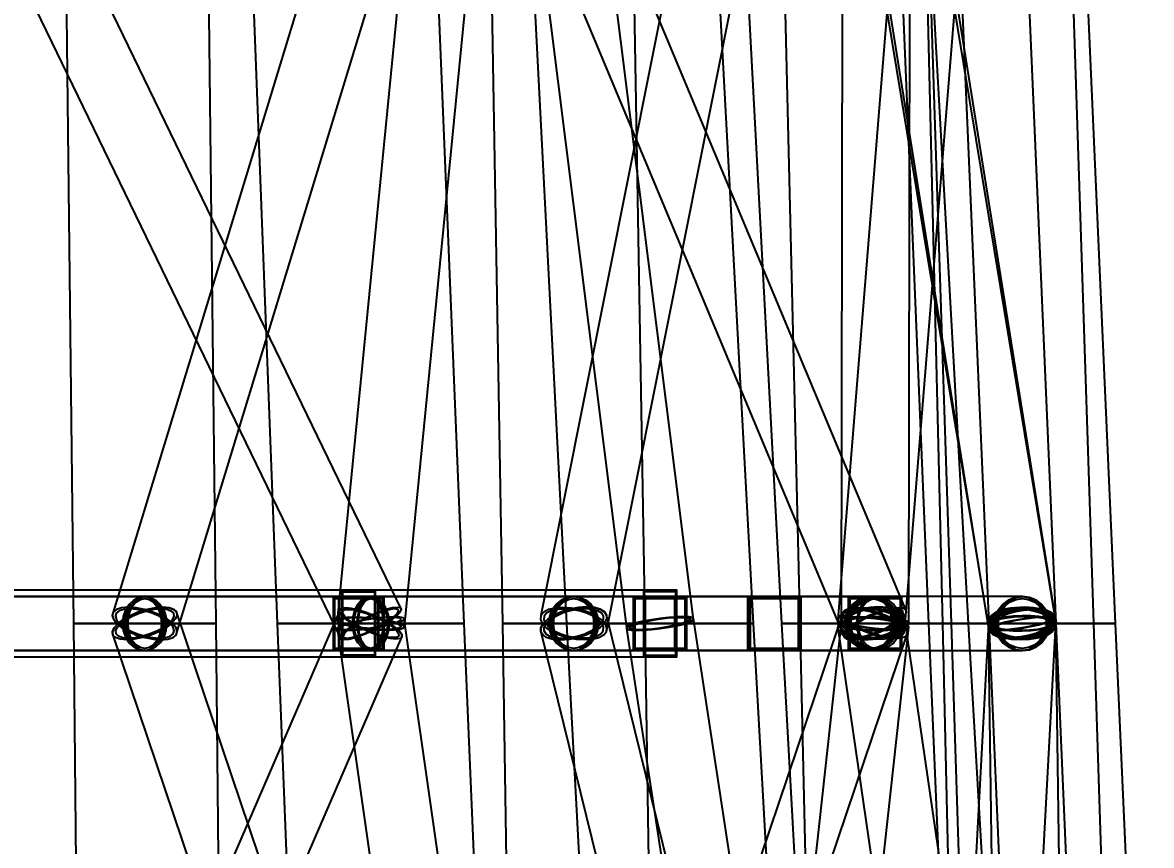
# Model space of a CAD drawing. Header units: millimetres. Extents: x -123812 to 252100, y -3000 to 639000.
# Drawn here: x 12595 to 21072, y 198335 to 204509 of the extents above; entities that cross this region are included whole.
import ezdxf

# ---------------------------------------------------------------- set-up
doc = ezdxf.new("R2010")
doc.units = ezdxf.units.MM
doc.layers.add('D-STR-DIM', color=7, linetype='Continuous', lineweight=13)
doc.layers.add('D-STR-STRC', color=7, linetype='Continuous', lineweight=25)
doc.styles.add('OpenSansCondensed-Light', font='OpenSansCondensed-Light.ttf')
doc.styles.add('TOWER_UNICODE', font='Arial Unicode.ttf')
doc.dimstyles.new('EZDXF', dxfattribs={"dimtxt": 0.25, "dimasz": 0.175, "dimexe": 0.375, "dimexo": 0.125, "dimgap": 0.1, "dimtad": 1, "dimlfac": 100, "dimzin": 12, "dimdsep": 46, "dimtxsty": 'OpenSansCondensed-Light', "dimblk": 'ARCHTICK', "dimcen": 2.5, "dimazin": 3, "dimtfac": 0.5, "dimtmove": 2, "dimatfit": 3})

# ---------------------------------------------------------------- blocks, each defined once
blk = doc.blocks.new('_ARCHTICK')
at = {"color": 0, "linetype": 'BYBLOCK', "const_width": 0.15}
blk.add_lwpolyline([(-0.5, -0.5), (0.5, 0.5)], dxfattribs=at)

msp = doc.modelspace()

# ---------------------------------------------------------------- linework, layer by layer
at = {"layer": 'D-STR-STRC'}
for points in [[(13987.2, 224969), (17130.1, 199969), (17138.7, 199960.4), (17163.8, 199954.4), (17203.9, 199951.6), (17256.1, 199952.1), (17316.9, 199955.8), (17382.1, 199962.6), (17447.4, 199971.9), (17508.2, 199983.1), (17560.4, 199995.5), (17600.4, 200008.1), (17625.6, 200020.3), (17634.2, 200031), (14491.3, 225031)], [(17413.1, 225024.1), (14957, 200024.1), (14965.6, 200012.4), (14990.9, 199999.7), (15031.1, 199987.1), (15083.4, 199975.4), (15144.4, 199965.3), (15209.8, 199957.6), (15275.3, 199952.8), (15336.2, 199951.2), (15388.6, 199953), (15428.8, 199957.9), (15454, 199965.7), (15462.6, 199975.9), (17918.7, 224975.9)], [(15848.8, 224960.6), (19849.4, 199960.6), (19858, 199953.2), (19883, 199949), (19922.9, 199948.3), (19974.9, 199951.2), (20035.4, 199957.3), (20100.3, 199966.4), (20165.2, 199977.7), (20225.7, 199990.6), (20277.7, 200004.1), (20317.6, 200017.4), (20342.6, 200029.4), (20351.2, 200039.4), (16350.5, 225039.4)], [(18781.5, 225000.4), (18742.8, 200000.4), (18751.4, 199986.2), (18776.8, 199973), (18817.2, 199961.6), (18869.8, 199952.8), (18931, 199947.2), (18996.8, 199945.3), (19062.5, 199947), (19123.8, 199952.4), (19176.4, 199961), (19216.7, 199972.3), (19242.1, 199985.5), (19250.8, 199999.6), (19289.5, 224999.6)], [(10130, 209895.1), (14980.1, 199895.1), (14987.5, 199883), (15010.1, 199878.9), (15046.4, 199883), (15093.7, 199895.1), (15149, 199914.4), (15208.4, 199939.5), (15267.9, 199968.7), (15323.5, 200000), (15371.3, 200031.3), (15408.1, 200060.5), (15431.4, 200085.6), (15439.6, 200104.9), (10589.5, 210104.9)], [(16317.9, 210060.9), (13267.9, 200060.9), (13276.8, 200031.5), (13301.8, 200000), (13341.1, 199968.5), (13392.2, 199939.1), (13451.4, 199913.8), (13514.8, 199894.5), (13578.1, 199882.3), (13636.9, 199878.1), (13687.2, 199882.3), (13725.6, 199894.5), (13749.6, 199913.8), (13757.3, 199939.1), (16807.3, 209939.1)], [(14580.9, 209897.5), (18765, 199897.5), (18784.3, 199885.7), (18818.1, 199881.7), (18864.1, 199885.7), (18919.1, 199897.5), (18979.4, 199916.3), (19040.9, 199940.8), (19099.4, 199969.4), (19150.9, 200000), (19191.9, 200030.6), (19219.6, 200059.2), (19232.1, 200083.7), (19228.5, 200102.5), (15044.5, 210102.5)], [(18481.4, 210060.2), (16488, 200060.2), (16484.4, 200031.2), (16497.8, 200000), (16527.3, 199968.8), (16570.8, 199939.8), (16625.5, 199914.8), (16687.5, 199895.7), (16752.7, 199883.7), (16816.6, 199879.6), (16874.8, 199883.7), (16923.4, 199895.7), (16959.2, 199914.8), (16979.5, 199939.8), (18972.9, 209939.8)], [(18198.1, 209970.7), (19849.3, 199970.7), (19855.1, 199943.4), (19877.5, 199920), (19915.1, 199902), (19965.4, 199890.7), (20024.8, 199886.9), (20089.4, 199890.7), (20154.7, 199902), (20216.4, 199920), (20270.1, 199943.4), (20312.2, 199970.7), (20339.9, 200000), (20351.3, 200029.3), (18700, 210029.3)], [(19524.8, 210030.6), (18717.4, 200030.6), (18717.8, 200000), (18735.3, 199969.4), (18768.7, 199940.9), (18815.7, 199916.4), (18873.2, 199897.6), (18937.2, 199885.8), (19003.3, 199881.8), (19067.1, 199885.8), (19124.2, 199897.6), (19170.7, 199916.4), (19203.4, 199940.9), (19220.2, 199969.4), (20027.6, 209969.4)], [(19417.3, 210000), (19850.8, 200000), (19854.5, 199970.1), (19875.1, 199942.2), (19911.4, 199918.2), (19960.8, 199899.9), (20019.9, 199888.3), (20084.7, 199884.4), (20150.9, 199888.3), (20213.8, 199899.9), (20269.3, 199918.2), (20313.5, 199942.2), (20343.4, 199970.1), (20357, 200000), (19923.5, 210000)], [(9486.2, 199796.8), (13512.6, 199796.8), (13547.8, 199803.7), (13580.7, 199824), (13608.9, 199856.3), (13630.5, 199898.4), (13644.1, 199947.4), (13648.8, 200000), (13644.1, 200052.6), (13630.5, 200101.6), (13608.9, 200143.7), (13580.7, 200176), (13547.8, 200196.3), (13512.6, 200203.2), (9486.2, 200203.2)], [(10617.7, 199796.8), (15209.8, 199796.8), (15236.2, 199803.7), (15260.7, 199824), (15281.8, 199856.3), (15297.9, 199898.4), (15308.1, 199947.4), (15311.6, 200000), (15308.1, 200052.6), (15297.9, 200101.6), (15281.8, 200143.7), (15260.7, 200176), (15236.2, 200196.3), (15209.8, 200203.2), (10617.7, 200203.2)], [(11114.3, 189898.6), (15442.7, 199898.6), (15442, 199917.2), (15425.4, 199941.4), (15394.2, 199969.7), (15350.4, 200000), (15297, 200030.3), (15237.7, 200058.6), (15176.5, 200082.8), (15117.5, 200101.4), (15064.9, 200113.1), (15022.1, 200117.1), (14992.1, 200113.1), (14977, 200101.4), (10648.6, 190101.4)], [(17128.3, 190086.6), (13750.9, 200086.6), (13731.1, 200106.1), (13696.3, 200118.4), (13649, 200122.5), (13592.5, 200118.4), (13530.4, 200106.1), (13467.2, 200086.6), (13407.1, 200061.3), (13354.1, 200031.7), (13312, 200000), (13283.5, 199968.3), (13270.6, 199938.7), (13274.2, 199913.4), (16651.6, 189913.4)], [(15858.9, 189919.3), (19237.6, 199919.3), (19235.9, 199942.9), (19218, 199970.5), (19184.9, 200000), (19139.1, 200029.5), (19083.5, 200057.1), (19022.1, 200080.7), (18958.9, 200098.9), (18898.3, 200110.3), (18844.4, 200114.1), (18800.9, 200110.3), (18770.7, 200098.9), (18755.9, 200080.7), (15377.3, 190080.7)], [(19444.6, 190062), (16980.1, 200062), (16964, 200087.7), (16932.3, 200107.5), (16887, 200119.8), (16831.3, 200124.1), (16769, 200119.8), (16704.2, 200107.5), (16641.5, 200087.7), (16585.1, 200062), (16538.7, 200032.1), (16505.7, 200000), (16488.2, 199967.9), (16487.5, 199938), (18952, 189938)], [(20677.9, 190032.2), (19220.6, 200032.2), (19210, 200062.2), (19182.9, 200087.9), (19141.2, 200107.7), (19087.8, 200120.1), (19026.3, 200124.4), (18960.8, 200120.1), (18895.9, 200107.7), (18836, 200087.9), (18785.1, 200062.2), (18746.7, 200032.2), (18723.5, 200000), (18717, 199967.8), (20174.3, 189967.8)], [(19816.4, 190000), (20353, 200000), (20338.6, 200031.1), (20308, 200060), (20263.2, 200084.9), (20207.3, 200104), (20144.1, 200116), (20077.9, 200120.1), (20013.3, 200116), (19954.5, 200104), (19905.8, 200084.9), (19870.2, 200060), (19850.4, 200031.1), (19847.6, 200000), (19311, 190000)], [(20706.6, 175003.4), (20354.3, 200003.4), (20345.6, 200018.3), (20320.2, 200031.9), (20279.9, 200043.3), (20227.3, 200051.8), (20166, 200056.8), (20100.3, 200057.9), (20034.6, 200055), (19973.3, 200048.4), (19920.7, 200038.5), (19880.3, 200026), (19855, 200011.7), (19846.3, 199996.6), (20198.6, 174996.6)], [(20788.4, 190000), (20357.1, 200000), (20353, 200031.9), (20331.9, 200061.6), (20295.2, 200087.1), (20245.5, 200106.6), (20186.2, 200118.9), (20121.2, 200123.1), (20055.1, 200118.9), (19992.3, 200106.6), (19937.1, 200087.1), (19893.3, 200061.6), (19863.8, 200031.9), (19850.7, 200000), (20281.9, 190000)], [(19041, 175035.3), (15461.3, 200035.3), (15452.7, 200043.4), (15427.6, 200048.6), (15387.7, 200050.4), (15335.6, 200048.8), (15274.9, 200043.9), (15209.8, 200036), (15144.7, 200025.6), (15084.1, 200013.5), (15032, 200000.5), (14992, 199987.4), (14966.9, 199975.2), (14958.3, 199964.7), (18538, 174964.7)], [(16505.3, 174973), (19249.3, 199973), (19240.7, 199984.6), (19215.5, 199997.3), (19175.3, 200010.2), (19123, 200022.3), (19062.1, 200033), (18996.8, 200041.4), (18931.4, 200046.9), (18870.5, 200049.3), (18818.2, 200048.3), (18778.1, 200044), (18752.8, 200036.8), (18744.2, 200027), (16000.3, 175027)], [(21448.6, 175037.6), (17633.3, 200037.6), (17624.7, 200045.4), (17599.6, 200050.2), (17559.7, 200051.5), (17507.7, 200049.4), (17447.1, 200043.8), (17382.1, 200035.3), (17317.1, 200024.4), (17256.5, 200011.8), (17204.5, 199998.4), (17164.6, 199985.1), (17139.5, 199972.8), (17131, 199962.4), (20946.3, 174962.4)]]:
    msp.add_lwpolyline(points, dxfattribs=at)
for points in [[(12862.9, 210000), (12976.7, 200000), (14048.5, 200000), (13932.8, 210000)], [(14124, 210000), (14507.9, 200000), (15911.7, 200000), (15501.4, 210000)], [(16027.6, 210000), (16197.9, 200000), (17269.7, 200000), (17097.6, 210000)], [(16165.1, 210000), (16680.2, 200000), (18084, 200000), (17542.4, 210000)], [(17760.4, 210000), (18294.9, 200000), (19698.7, 200000), (19137.7, 210000)], [(18192.2, 210000), (18432.9, 200000), (19504.7, 200000), (19262.1, 210000)], [(18981.7, 210000), (19398.4, 200000), (20802.2, 200000), (20359.1, 210000)], [(19241.3, 210000), (19568, 200000), (20639.8, 200000), (20311.2, 210000)], [(5244.4, 199750), (17507.1, 199750), (17507.1, 200250), (5244.4, 200250)], [(5244.4, 199750), (15244.1, 199750), (15244.1, 200250), (5244.4, 200250)], [(14994.1, 200250), (15244.1, 200250), (15244.1, 199750), (14994.1, 199750)], [(15000.1, 200238), (15238.1, 200238), (15238.1, 199762), (15000.1, 199762)], [(17507.1, 200250), (17257.1, 200250), (17257.1, 199750), (17507.1, 199750)], [(17501.1, 200238), (17263.1, 200238), (17263.1, 199762), (17501.1, 199762)], [(8457.1, 199800), (15269, 199800), (15269, 200200), (8457.1, 200200)], [(9518.3, 199800), (17497.4, 199800), (17497.4, 200200), (9518.3, 200200)], [(13348.1, 200000), (13353.7, 199947.4), (13370.1, 199898.4), (13396.3, 199856.3), (13430.4, 199824), (13470, 199803.7), (13512.6, 199796.8), (16733.8, 199796.8), (16776.4, 199803.7), (16816, 199824), (16850.1, 199856.3), (16876.2, 199898.4), (16892.7, 199947.4), (16898.3, 200000), (16892.7, 200052.6), (16876.2, 200101.6), (16850.1, 200143.7), (16816, 200176), (16776.4, 200196.3), (16733.8, 200203.2), (13512.6, 200203.2), (13470, 200196.3), (13430.4, 200176), (13396.3, 200143.7), (13370.1, 200101.6), (13353.7, 200052.6)], [(13677.1, 200000), (13671.5, 199947.4), (13655, 199898.4), (13628.9, 199856.3), (13594.8, 199824), (13555.2, 199803.7), (13512.6, 199796.8), (13470, 199803.7), (13430.4, 199824), (13396.3, 199856.3), (13370.1, 199898.4), (13353.7, 199947.4), (13348.1, 200000), (13353.7, 200052.6), (13370.1, 200101.6), (13396.3, 200143.7), (13430.4, 200176), (13470, 200196.3), (13512.6, 200203.2), (13555.2, 200196.3), (13594.8, 200176), (13628.9, 200143.7), (13655, 200101.6), (13671.5, 200052.6)], [(13664.1, 200000), (13659, 199951.5), (13643.8, 199906.4), (13619.7, 199867.6), (13588.4, 199837.9), (13551.8, 199819.2), (13512.6, 199812.8), (13473.4, 199819.2), (13436.8, 199837.9), (13405.4, 199867.6), (13381.4, 199906.4), (13366.2, 199951.5), (13361.1, 200000), (13366.2, 200048.5), (13381.4, 200093.6), (13405.4, 200132.4), (13436.8, 200162.1), (13473.4, 200180.8), (13512.6, 200187.2), (13551.8, 200180.8), (13588.4, 200162.1), (13619.7, 200132.4), (13643.8, 200093.6), (13659, 200048.5)], [(13648.8, 200000), (13644.1, 199947.4), (13630.5, 199898.4), (13608.9, 199856.3), (13580.7, 199824), (13547.8, 199803.7), (13512.6, 199796.8), (13477.3, 199803.7), (13444.5, 199824), (13416.3, 199856.3), (13394.7, 199898.4), (13381.1, 199947.4), (13376.4, 200000), (13381.1, 200052.6), (13394.7, 200101.6), (13416.3, 200143.7), (13444.5, 200176), (13477.3, 200196.3), (13512.6, 200203.2), (13547.8, 200196.3), (13580.7, 200176), (13608.9, 200143.7), (13630.5, 200101.6), (13644.1, 200052.6)], [(13638, 200000), (13633.8, 199951.5), (13621.2, 199906.4), (13601.3, 199867.6), (13575.3, 199837.9), (13545.1, 199819.2), (13512.6, 199812.8), (13480.1, 199819.2), (13449.9, 199837.9), (13423.9, 199867.6), (13403.9, 199906.4), (13391.4, 199951.5), (13387.1, 200000), (13391.4, 200048.5), (13403.9, 200093.6), (13423.9, 200132.4), (13449.9, 200162.1), (13480.1, 200180.8), (13512.6, 200187.2), (13545.1, 200180.8), (13575.3, 200162.1), (13601.3, 200132.4), (13621.2, 200093.6), (13633.8, 200048.5)], [(14929.5, 199800), (18430.1, 199800), (18430.1, 200200), (14929.5, 200200)], [(14929.5, 200200), (15308.8, 200200), (15308.8, 199800), (14929.5, 199800)], [(14940.9, 200188), (15297.4, 200188), (15297.4, 199812), (14940.9, 199812)], [(14969.3, 200200), (15269, 200200), (15269, 199800), (14969.3, 199800)], [(14978.3, 200188), (15260, 200188), (15260, 199812), (14978.3, 199812)], [(15072.8, 200000), (15077.4, 199947.4), (15091.1, 199898.4), (15112.9, 199856.3), (15141.3, 199824), (15174.4, 199803.7), (15209.8, 199796.8), (18996.8, 199796.8), (19032.2, 199803.7), (19065.3, 199824), (19093.7, 199856.3), (19115.5, 199898.4), (19129.2, 199947.4), (19133.8, 200000), (19129.2, 200052.6), (19115.5, 200101.6), (19093.7, 200143.7), (19065.3, 200176), (19032.2, 200196.3), (18996.8, 200203.2), (15209.8, 200203.2), (15174.4, 200196.3), (15141.3, 200176), (15112.9, 200143.7), (15091.1, 200101.6), (15077.4, 200052.6)], [(15346.9, 200000), (15342.2, 199947.4), (15328.5, 199898.4), (15306.8, 199856.3), (15278.4, 199824), (15245.3, 199803.7), (15209.8, 199796.8), (15174.4, 199803.7), (15141.3, 199824), (15112.9, 199856.3), (15091.1, 199898.4), (15077.4, 199947.4), (15072.8, 200000), (15077.4, 200052.6), (15091.1, 200101.6), (15112.9, 200143.7), (15141.3, 200176), (15174.4, 200196.3), (15209.8, 200203.2), (15245.3, 200196.3), (15278.4, 200176), (15306.8, 200143.7), (15328.5, 200101.6), (15342.2, 200052.6)], [(15336.1, 200000), (15331.8, 199951.5), (15319.2, 199906.4), (15299.1, 199867.6), (15273, 199837.9), (15242.5, 199819.2), (15209.8, 199812.8), (15177.1, 199819.2), (15146.7, 199837.9), (15120.5, 199867.6), (15100.5, 199906.4), (15087.9, 199951.5), (15083.5, 200000), (15087.9, 200048.5), (15100.5, 200093.6), (15120.5, 200132.4), (15146.7, 200162.1), (15177.1, 200180.8), (15209.8, 200187.2), (15242.5, 200180.8), (15273, 200162.1), (15299.1, 200132.4), (15319.2, 200093.6), (15331.8, 200048.5)], [(15311.6, 200000), (15308.1, 199947.4), (15297.9, 199898.4), (15281.8, 199856.3), (15260.7, 199824), (15236.2, 199803.7), (15209.8, 199796.8), (15183.5, 199803.7), (15159, 199824), (15137.9, 199856.3), (15121.7, 199898.4), (15111.6, 199947.4), (15108.1, 200000), (15111.6, 200052.6), (15121.7, 200101.6), (15137.9, 200143.7), (15159, 200176), (15183.5, 200196.3), (15209.8, 200203.2), (15236.2, 200196.3), (15260.7, 200176), (15281.8, 200143.7), (15297.9, 200101.6), (15308.1, 200052.6)], [(15303.5, 200000), (15300.3, 199951.5), (15291, 199906.4), (15276.1, 199867.6), (15256.7, 199837.9), (15234.1, 199819.2), (15209.8, 199812.8), (15185.6, 199819.2), (15163, 199837.9), (15143.6, 199867.6), (15128.7, 199906.4), (15119.3, 199951.5), (15116.1, 200000), (15119.3, 200048.5), (15128.7, 200093.6), (15143.6, 200132.4), (15163, 200162.1), (15185.6, 200180.8), (15209.8, 200187.2), (15234.1, 200180.8), (15256.7, 200162.1), (15276.1, 200132.4), (15291, 200093.6), (15300.3, 200048.5)], [(16548.2, 200000), (16554.5, 199947.4), (16573.1, 199898.4), (16602.6, 199856.3), (16641, 199824), (16685.8, 199803.7), (16733.8, 199796.8), (18968.8, 199796.8), (19016.8, 199803.7), (19061.6, 199824), (19100, 199856.3), (19129.5, 199898.4), (19148.1, 199947.4), (19154.4, 200000), (19148.1, 200052.6), (19129.5, 200101.6), (19100, 200143.7), (19061.6, 200176), (19016.8, 200196.3), (18968.8, 200203.2), (16733.8, 200203.2), (16685.8, 200196.3), (16641, 200176), (16602.6, 200143.7), (16573.1, 200101.6), (16554.5, 200052.6)], [(16919.4, 200000), (16913, 199947.4), (16894.5, 199898.4), (16865, 199856.3), (16826.6, 199824), (16781.8, 199803.7), (16733.8, 199796.8), (16685.8, 199803.7), (16641, 199824), (16602.6, 199856.3), (16573.1, 199898.4), (16554.5, 199947.4), (16548.2, 200000), (16554.5, 200052.6), (16573.1, 200101.6), (16602.6, 200143.7), (16641, 200176), (16685.8, 200196.3), (16733.8, 200203.2), (16781.8, 200196.3), (16826.6, 200176), (16865, 200143.7), (16894.5, 200101.6), (16913, 200052.6)], [(16904.7, 200000), (16898.9, 199951.5), (16881.8, 199906.4), (16854.7, 199867.6), (16819.3, 199837.9), (16778, 199819.2), (16733.8, 199812.8), (16689.5, 199819.2), (16648.3, 199837.9), (16612.9, 199867.6), (16585.7, 199906.4), (16568.6, 199951.5), (16562.8, 200000), (16568.6, 200048.5), (16585.7, 200093.6), (16612.9, 200132.4), (16648.3, 200162.1), (16689.5, 200180.8), (16733.8, 200187.2), (16778, 200180.8), (16819.3, 200162.1), (16854.7, 200132.4), (16881.8, 200093.6), (16898.9, 200048.5)], [(16898.3, 200000), (16892.7, 199947.4), (16876.2, 199898.4), (16850.1, 199856.3), (16816, 199824), (16776.4, 199803.7), (16733.8, 199796.8), (16691.2, 199803.7), (16651.5, 199824), (16617.5, 199856.3), (16591.3, 199898.4), (16574.9, 199947.4), (16569.3, 200000), (16574.9, 200052.6), (16591.3, 200101.6), (16617.5, 200143.7), (16651.5, 200176), (16691.2, 200196.3), (16733.8, 200203.2), (16776.4, 200196.3), (16816, 200176), (16850.1, 200143.7), (16876.2, 200101.6), (16892.7, 200052.6)], [(16885.3, 200000), (16880.1, 199951.5), (16865, 199906.4), (16840.9, 199867.6), (16809.5, 199837.9), (16773, 199819.2), (16733.8, 199812.8), (16694.6, 199819.2), (16658, 199837.9), (16626.6, 199867.6), (16602.6, 199906.4), (16587.4, 199951.5), (16582.3, 200000), (16587.4, 200048.5), (16602.6, 200093.6), (16626.6, 200132.4), (16658, 200162.1), (16694.6, 200180.8), (16733.8, 200187.2), (16773, 200180.8), (16809.5, 200162.1), (16840.9, 200132.4), (16865, 200093.6), (16880.1, 200048.5)], [(17182.9, 199800), (18439.6, 199800), (18439.6, 200200), (17182.9, 200200)], [(17182.9, 200200), (17581.3, 200200), (17581.3, 199800), (17182.9, 199800)], [(17194.9, 200188), (17569.3, 200188), (17569.3, 199812), (17194.9, 199812)], [(17266.9, 200200), (17497.4, 200200), (17497.4, 199800), (17266.9, 199800)], [(17273.8, 200188), (17490.5, 200188), (17490.5, 199812), (17273.8, 199812)], [(18041, 199800), (19196.2, 199800), (19196.2, 200200), (18041, 200200)], [(18041, 200200), (18439.9, 200200), (18439.9, 199800), (18041, 199800)], [(18041.3, 200200), (18439.6, 200200), (18439.6, 199800), (18041.3, 199800)], [(18050.8, 200200), (18430.1, 200200), (18430.1, 199800), (18050.8, 199800)], [(18053, 200188), (18428, 200188), (18428, 199812), (18053, 199812)], [(18053.2, 200188), (18427.7, 200188), (18427.7, 199812), (18053.2, 199812)], [(18062.2, 200188), (18418.7, 200188), (18418.7, 199812), (18062.2, 199812)], [(18770.1, 200000), (18776.9, 199947.4), (18796.7, 199898.4), (18828.3, 199856.3), (18869.5, 199824), (18917.4, 199803.7), (18968.8, 199796.8), (20103.9, 199796.8), (20155.3, 199803.7), (20203.3, 199824), (20244.4, 199856.3), (20276, 199898.4), (20295.8, 199947.4), (20302.6, 200000), (20295.8, 200052.6), (20276, 200101.6), (20244.4, 200143.7), (20203.3, 200176), (20155.3, 200196.3), (20103.9, 200203.2), (18968.8, 200203.2), (18917.4, 200196.3), (18869.5, 200176), (18828.3, 200143.7), (18796.7, 200101.6), (18776.9, 200052.6)], [(19167.5, 200000), (19160.7, 199947.4), (19140.9, 199898.4), (19109.3, 199856.3), (19068.2, 199824), (19020.2, 199803.7), (18968.8, 199796.8), (18917.4, 199803.7), (18869.5, 199824), (18828.3, 199856.3), (18796.7, 199898.4), (18776.9, 199947.4), (18770.1, 200000), (18776.9, 200052.6), (18796.7, 200101.6), (18828.3, 200143.7), (18869.5, 200176), (18917.4, 200196.3), (18968.8, 200203.2), (19020.2, 200196.3), (19068.2, 200176), (19109.3, 200143.7), (19140.9, 200101.6), (19160.7, 200052.6)], [(19154.4, 200000), (19148.1, 199947.4), (19129.5, 199898.4), (19100, 199856.3), (19061.6, 199824), (19016.8, 199803.7), (18968.8, 199796.8), (18920.8, 199803.7), (18876, 199824), (18837.6, 199856.3), (18808.1, 199898.4), (18789.6, 199947.4), (18783.2, 200000), (18789.6, 200052.6), (18808.1, 200101.6), (18837.6, 200143.7), (18876, 200176), (18920.8, 200196.3), (18968.8, 200203.2), (19016.8, 200196.3), (19061.6, 200176), (19100, 200143.7), (19129.5, 200101.6), (19148.1, 200052.6)], [(19151.9, 200000), (19145.6, 199951.5), (19127.3, 199906.4), (19098.2, 199867.6), (19060.3, 199837.9), (19016.2, 199819.2), (18968.8, 199812.8), (18921.4, 199819.2), (18877.3, 199837.9), (18839.4, 199867.6), (18810.3, 199906.4), (18792, 199951.5), (18785.7, 200000), (18792, 200048.5), (18810.3, 200093.6), (18839.4, 200132.4), (18877.3, 200162.1), (18921.4, 200180.8), (18968.8, 200187.2), (19016.2, 200180.8), (19060.3, 200162.1), (19098.2, 200132.4), (19127.3, 200093.6), (19145.6, 200048.5)], [(18797.3, 200200), (19196.2, 200200), (19196.2, 199800), (18797.3, 199800)], [(19139.8, 200000), (19133.9, 199951.5), (19116.9, 199906.4), (19089.7, 199867.6), (19054.3, 199837.9), (19013.1, 199819.2), (18968.8, 199812.8), (18924.6, 199819.2), (18883.3, 199837.9), (18847.9, 199867.6), (18820.8, 199906.4), (18803.7, 199951.5), (18797.8, 200000), (18803.7, 200048.5), (18820.8, 200093.6), (18847.9, 200132.4), (18883.3, 200162.1), (18924.6, 200180.8), (18968.8, 200187.2), (19013.1, 200180.8), (19054.3, 200162.1), (19089.7, 200132.4), (19116.9, 200093.6), (19133.9, 200048.5)], [(18798.3, 200000), (18805.1, 199947.4), (18824.9, 199898.4), (18856.4, 199856.3), (18897.5, 199824), (18945.4, 199803.7), (18996.8, 199796.8), (20100.3, 199796.8), (20151.7, 199803.7), (20199.5, 199824), (20240.6, 199856.3), (20272.2, 199898.4), (20292, 199947.4), (20298.7, 200000), (20292, 200052.6), (20272.2, 200101.6), (20240.6, 200143.7), (20199.5, 200176), (20151.7, 200196.3), (20100.3, 200203.2), (18996.8, 200203.2), (18945.4, 200196.3), (18897.5, 200176), (18856.4, 200143.7), (18824.9, 200101.6), (18805.1, 200052.6)], [(19195.2, 200000), (19188.4, 199947.4), (19168.6, 199898.4), (19137.1, 199856.3), (19096, 199824), (19048.1, 199803.7), (18996.8, 199796.8), (18945.4, 199803.7), (18897.5, 199824), (18856.4, 199856.3), (18824.9, 199898.4), (18805.1, 199947.4), (18798.3, 200000), (18805.1, 200052.6), (18824.9, 200101.6), (18856.4, 200143.7), (18897.5, 200176), (18945.4, 200196.3), (18996.8, 200203.2), (19048.1, 200196.3), (19096, 200176), (19137.1, 200143.7), (19168.6, 200101.6), (19188.4, 200052.6)], [(18809.3, 200188), (19184.3, 200188), (19184.3, 199812), (18809.3, 199812)], [(19179.6, 200000), (19173.4, 199951.5), (19155.1, 199906.4), (19126, 199867.6), (19088.2, 199837.9), (19044.1, 199819.2), (18996.8, 199812.8), (18949.4, 199819.2), (18905.4, 199837.9), (18867.5, 199867.6), (18838.4, 199906.4), (18820.2, 199951.5), (18813.9, 200000), (18820.2, 200048.5), (18838.4, 200093.6), (18867.5, 200132.4), (18905.4, 200162.1), (18949.4, 200180.8), (18996.8, 200187.2), (19044.1, 200180.8), (19088.2, 200162.1), (19126, 200132.4), (19155.1, 200093.6), (19173.4, 200048.5)], [(19133.8, 200000), (19129.2, 199947.4), (19115.5, 199898.4), (19093.7, 199856.3), (19065.3, 199824), (19032.2, 199803.7), (18996.8, 199796.8), (18961.3, 199803.7), (18928.2, 199824), (18899.8, 199856.3), (18878.1, 199898.4), (18864.4, 199947.4), (18859.7, 200000), (18864.4, 200052.6), (18878.1, 200101.6), (18899.8, 200143.7), (18928.2, 200176), (18961.3, 200196.3), (18996.8, 200203.2), (19032.2, 200196.3), (19065.3, 200176), (19093.7, 200143.7), (19115.5, 200101.6), (19129.2, 200052.6)], [(19123, 200000), (19118.7, 199951.5), (19106.1, 199906.4), (19086.1, 199867.6), (19059.9, 199837.9), (19029.4, 199819.2), (18996.8, 199812.8), (18964.1, 199819.2), (18933.6, 199837.9), (18907.5, 199867.6), (18887.4, 199906.4), (18874.8, 199951.5), (18870.5, 200000), (18874.8, 200048.5), (18887.4, 200093.6), (18907.5, 200132.4), (18933.6, 200162.1), (18964.1, 200180.8), (18996.8, 200187.2), (19029.4, 200180.8), (19059.9, 200162.1), (19086.1, 200132.4), (19106.1, 200093.6), (19118.7, 200048.5)], [(19897.1, 200000), (19904, 199947.4), (19924.3, 199898.4), (19956.6, 199856.3), (19998.7, 199824), (20047.7, 199803.7), (20100.3, 199796.8), (20103.9, 199796.8), (20156.5, 199803.7), (20205.5, 199824), (20247.6, 199856.3), (20279.9, 199898.4), (20300.2, 199947.4), (20307.1, 200000), (20300.2, 200052.6), (20279.9, 200101.6), (20247.6, 200143.7), (20205.5, 200176), (20156.5, 200196.3), (20103.9, 200203.2), (20100.3, 200203.2), (20047.7, 200196.3), (19998.7, 200176), (19956.6, 200143.7), (19924.3, 200101.6), (19904, 200052.6)], [(20303.5, 200000), (20296.6, 199947.4), (20276.3, 199898.4), (20244, 199856.3), (20201.9, 199824), (20152.9, 199803.7), (20100.3, 199796.8), (20047.7, 199803.7), (19998.7, 199824), (19956.6, 199856.3), (19924.3, 199898.4), (19904, 199947.4), (19897.1, 200000), (19904, 200052.6), (19924.3, 200101.6), (19956.6, 200143.7), (19998.7, 200176), (20047.7, 200196.3), (20100.3, 200203.2), (20152.9, 200196.3), (20201.9, 200176), (20244, 200143.7), (20276.3, 200101.6), (20296.6, 200052.6)], [(20307.1, 200000), (20300.2, 199947.4), (20279.9, 199898.4), (20247.6, 199856.3), (20205.5, 199824), (20156.5, 199803.7), (20103.9, 199796.8), (20051.3, 199803.7), (20002.3, 199824), (19960.2, 199856.3), (19927.9, 199898.4), (19907.6, 199947.4), (19900.7, 200000), (19907.6, 200052.6), (19927.9, 200101.6), (19960.2, 200143.7), (20002.3, 200176), (20051.3, 200196.3), (20103.9, 200203.2), (20156.5, 200196.3), (20205.5, 200176), (20247.6, 200143.7), (20279.9, 200101.6), (20300.2, 200052.6)], [(20298.7, 200000), (20292, 199947.4), (20272.2, 199898.4), (20240.6, 199856.3), (20199.5, 199824), (20151.7, 199803.7), (20100.3, 199796.8), (20048.9, 199803.7), (20001.1, 199824), (19960, 199856.3), (19928.4, 199898.4), (19908.6, 199947.4), (19901.9, 200000), (19908.6, 200052.6), (19928.4, 200101.6), (19960, 200143.7), (20001.1, 200176), (20048.9, 200196.3), (20100.3, 200203.2), (20151.7, 200196.3), (20199.5, 200176), (20240.6, 200143.7), (20272.2, 200101.6), (20292, 200052.6)], [(20302.6, 200000), (20295.8, 199947.4), (20276, 199898.4), (20244.4, 199856.3), (20203.3, 199824), (20155.3, 199803.7), (20103.9, 199796.8), (20052.5, 199803.7), (20004.6, 199824), (19963.4, 199856.3), (19931.8, 199898.4), (19912, 199947.4), (19905.2, 200000), (19912, 200052.6), (19931.8, 200101.6), (19963.4, 200143.7), (20004.6, 200176), (20052.5, 200196.3), (20103.9, 200203.2), (20155.3, 200196.3), (20203.3, 200176), (20244.4, 200143.7), (20276, 200101.6), (20295.8, 200052.6)], [(20287.5, 200000), (20281.1, 199951.5), (20262.4, 199906.4), (20232.7, 199867.6), (20193.9, 199837.9), (20148.7, 199819.2), (20100.3, 199812.8), (20051.8, 199819.2), (20006.7, 199837.9), (19967.9, 199867.6), (19938.2, 199906.4), (19919.5, 199951.5), (19913.1, 200000), (19919.5, 200048.5), (19938.2, 200093.6), (19967.9, 200132.4), (20006.7, 200162.1), (20051.8, 200180.8), (20100.3, 200187.2), (20148.7, 200180.8), (20193.9, 200162.1), (20232.7, 200132.4), (20262.4, 200093.6), (20281.1, 200048.5)], [(20291.1, 200000), (20284.7, 199951.5), (20266, 199906.4), (20236.3, 199867.6), (20197.5, 199837.9), (20152.4, 199819.2), (20103.9, 199812.8), (20055.5, 199819.2), (20010.3, 199837.9), (19971.5, 199867.6), (19941.8, 199906.4), (19923.1, 199951.5), (19916.7, 200000), (19923.1, 200048.5), (19941.8, 200093.6), (19971.5, 200132.4), (20010.3, 200162.1), (20055.5, 200180.8), (20103.9, 200187.2), (20152.4, 200180.8), (20197.5, 200162.1), (20236.3, 200132.4), (20266, 200093.6), (20284.7, 200048.5)], [(20283.1, 200000), (20276.9, 199951.5), (20258.6, 199906.4), (20229.6, 199867.6), (20191.7, 199837.9), (20147.6, 199819.2), (20100.3, 199812.8), (20053, 199819.2), (20008.9, 199837.9), (19971, 199867.6), (19942, 199906.4), (19923.7, 199951.5), (19917.5, 200000), (19923.7, 200048.5), (19942, 200093.6), (19971, 200132.4), (20008.9, 200162.1), (20053, 200180.8), (20100.3, 200187.2), (20147.6, 200180.8), (20191.7, 200162.1), (20229.6, 200132.4), (20258.6, 200093.6), (20276.9, 200048.5)], [(20287, 200000), (20280.7, 199951.5), (20262.4, 199906.4), (20233.4, 199867.6), (20195.4, 199837.9), (20151.3, 199819.2), (20103.9, 199812.8), (20056.5, 199819.2), (20012.4, 199837.9), (19974.5, 199867.6), (19945.4, 199906.4), (19927.1, 199951.5), (19920.9, 200000), (19927.1, 200048.5), (19945.4, 200093.6), (19974.5, 200132.4), (20012.4, 200162.1), (20056.5, 200180.8), (20103.9, 200187.2), (20151.3, 200180.8), (20195.4, 200162.1), (20233.4, 200132.4), (20262.4, 200093.6), (20280.7, 200048.5)], [(13301.8, 200000), (13341.1, 199968.5), (13392.2, 199939.1), (13451.4, 199913.8), (13514.8, 199894.5), (13578.1, 199882.3), (13636.9, 199878.1), (13687.2, 199882.3), (13725.6, 199894.5), (13749.6, 199913.8), (13757.3, 199939.1), (13748.4, 199968.5), (13723.4, 200000), (13684.1, 200031.5), (13633, 200060.9), (13573.8, 200086.2), (13510.4, 200105.5), (13447.1, 200117.7), (13388.3, 200121.9), (13338, 200117.7), (13299.5, 200105.5), (13275.6, 200086.2), (13267.9, 200060.9), (13276.8, 200031.5)], [(13713.2, 200000), (13671.1, 199968.3), (13618.1, 199938.7), (13558, 199913.4), (13494.8, 199893.9), (13432.7, 199881.6), (13376.2, 199877.5), (13328.9, 199881.6), (13294.1, 199893.9), (13274.2, 199913.4), (13270.6, 199938.7), (13283.5, 199968.3), (13312, 200000), (13354.1, 200031.7), (13407.1, 200061.3), (13467.2, 200086.6), (13530.4, 200106.1), (13592.5, 200118.4), (13649, 200122.5), (13696.3, 200118.4), (13731.1, 200106.1), (13750.9, 200086.6), (13754.6, 200061.3), (13741.7, 200031.7)], [(13322.5, 200000), (13358, 199971.6), (13404, 199945.1), (13457.4, 199922.3), (13514.6, 199904.8), (13571.6, 199893.9), (13624.6, 199890.1), (13670, 199893.9), (13704.7, 199904.8), (13726.2, 199922.3), (13733.2, 199945.1), (13725.2, 199971.6), (13702.7, 200000), (13667.2, 200028.4), (13621.2, 200054.9), (13567.8, 200077.7), (13510.6, 200095.2), (13453.6, 200106.1), (13400.5, 200109.9), (13355.2, 200106.1), (13320.5, 200095.2), (13299, 200077.7), (13292, 200054.9), (13300, 200028.4)], [(13693.5, 200000), (13655.5, 199971.4), (13607.7, 199944.8), (13553.5, 199921.9), (13496.5, 199904.3), (13440.6, 199893.3), (13389.6, 199889.5), (13347, 199893.3), (13315.6, 199904.3), (13297.7, 199921.9), (13294.4, 199944.8), (13306, 199971.4), (13331.7, 200000), (13369.7, 200028.6), (13417.4, 200055.2), (13471.7, 200078.1), (13528.7, 200095.7), (13584.6, 200106.7), (13635.6, 200110.5), (13678.2, 200106.7), (13709.6, 200095.7), (13727.5, 200078.1), (13730.8, 200055.2), (13719.2, 200028.6)], [(15350.4, 200000), (15394.2, 199969.7), (15425.4, 199941.4), (15442, 199917.2), (15442.7, 199898.6), (15427.6, 199886.9), (15397.6, 199882.9), (15354.8, 199886.9), (15302.2, 199898.6), (15243.2, 199917.2), (15182, 199941.4), (15122.7, 199969.7), (15069.3, 200000), (15025.5, 200030.3), (14994.2, 200058.6), (14977.7, 200082.8), (14977, 200101.4), (14992.1, 200113.1), (15022.1, 200117.1), (15064.9, 200113.1), (15117.5, 200101.4), (15176.5, 200082.8), (15237.7, 200058.6), (15297, 200030.3)], [(15096.2, 200000), (15048.4, 199968.7), (15011.6, 199939.5), (14988.3, 199914.4), (14980.1, 199895.1), (14987.5, 199883), (15010.1, 199878.9), (15046.4, 199883), (15093.7, 199895.1), (15149, 199914.4), (15208.4, 199939.5), (15267.9, 199968.7), (15323.5, 200000), (15371.3, 200031.3), (15408.1, 200060.5), (15431.4, 200085.6), (15439.6, 200104.9), (15432.1, 200117), (15409.5, 200121.1), (15373.3, 200117), (15326, 200104.9), (15270.7, 200085.6), (15211.3, 200060.5), (15151.8, 200031.3)], [(15336.5, 200000), (15376, 199972.7), (15404.2, 199947.2), (15419.1, 199925.3), (15419.8, 199908.6), (15406.1, 199898), (15379.1, 199894.4), (15340.5, 199898), (15293.1, 199908.6), (15239.9, 199925.3), (15184.7, 199947.2), (15131.2, 199972.7), (15083.1, 200000), (15043.6, 200027.3), (15015.5, 200052.8), (15000.5, 200074.7), (14999.9, 200091.4), (15013.5, 200102), (15040.6, 200105.6), (15079.1, 200102), (15126.6, 200091.4), (15179.7, 200074.7), (15234.9, 200052.8), (15288.4, 200027.3)], [(15107.4, 200000), (15064.3, 199971.7), (15031.1, 199945.4), (15010.1, 199922.8), (15002.7, 199905.5), (15009.4, 199894.6), (15029.8, 199890.8), (15062.4, 199894.6), (15105.1, 199905.5), (15155, 199922.8), (15208.5, 199945.4), (15262.2, 199971.7), (15312.3, 200000), (15355.4, 200028.3), (15388.6, 200054.6), (15409.6, 200077.2), (15417, 200094.5), (15410.2, 200105.4), (15389.9, 200109.2), (15357.2, 200105.4), (15314.5, 200094.5), (15264.7, 200077.2), (15211.1, 200054.6), (15157.5, 200028.3)], [(16497.8, 200000), (16527.3, 199968.8), (16570.8, 199939.8), (16625.5, 199914.8), (16687.5, 199895.7), (16752.7, 199883.7), (16816.6, 199879.6), (16874.8, 199883.7), (16923.4, 199895.7), (16959.2, 199914.8), (16979.5, 199939.8), (16983.1, 199968.8), (16969.7, 200000), (16940.3, 200031.2), (16896.7, 200060.2), (16842.1, 200085.2), (16780.1, 200104.3), (16714.9, 200116.3), (16651, 200120.4), (16592.8, 200116.3), (16544.1, 200104.3), (16508.4, 200085.2), (16488, 200060.2), (16484.4, 200031.2)], [(16961.8, 200000), (16928.8, 199967.9), (16882.5, 199938), (16826.1, 199912.3), (16763.3, 199892.5), (16698.6, 199880.2), (16636.2, 199875.9), (16580.5, 199880.2), (16535.3, 199892.5), (16503.5, 199912.3), (16487.5, 199938), (16488.2, 199967.9), (16505.7, 200000), (16538.7, 200032.1), (16585.1, 200062), (16641.5, 200087.7), (16704.2, 200107.5), (16769, 200119.8), (16831.3, 200124.1), (16887, 200119.8), (16932.3, 200107.5), (16964, 200087.7), (16980.1, 200062), (16979.3, 200032.1)], [(16521, 200000), (16547.6, 199971.9), (16586.9, 199945.7), (16636.1, 199923.2), (16692, 199906), (16750.8, 199895.1), (16808.4, 199891.4), (16860.9, 199895.1), (16904.8, 199906), (16937, 199923.2), (16955.3, 199945.7), (16958.6, 199971.9), (16946.5, 200000), (16920, 200028.1), (16880.7, 200054.3), (16831.4, 200076.8), (16775.5, 200094), (16716.8, 200104.9), (16659.2, 200108.6), (16606.6, 200104.9), (16562.8, 200094), (16530.6, 200076.8), (16512.2, 200054.3), (16509, 200028.1)], [(16939.4, 200000), (16909.6, 199971), (16867.9, 199944.1), (16817, 199920.9), (16760.4, 199903.1), (16702, 199891.9), (16645.8, 199888.1), (16595.6, 199891.9), (16554.8, 199903.1), (16526.2, 199920.9), (16511.7, 199944.1), (16512.4, 199971), (16528.2, 200000), (16557.9, 200029), (16599.7, 200055.9), (16650.6, 200079.1), (16707.2, 200096.9), (16765.5, 200108.1), (16821.7, 200111.9), (16872, 200108.1), (16912.8, 200096.9), (16941.4, 200079.1), (16955.8, 200055.9), (16955.2, 200029)], [(19214.1, 200000), (19190.9, 199967.8), (19152.5, 199937.8), (19101.6, 199912.1), (19041.7, 199892.3), (18976.8, 199879.9), (18911.3, 199875.6), (18849.8, 199879.9), (18796.4, 199892.3), (18754.7, 199912.1), (18727.6, 199937.8), (18717, 199967.8), (18723.5, 200000), (18746.7, 200032.2), (18785.1, 200062.2), (18836, 200087.9), (18895.9, 200107.7), (18960.8, 200120.1), (19026.3, 200124.4), (19087.8, 200120.1), (19141.2, 200107.7), (19182.9, 200087.9), (19210, 200062.2), (19220.6, 200032.2)], [(18717.8, 200000), (18735.3, 199969.4), (18768.7, 199940.9), (18815.7, 199916.4), (18873.2, 199897.6), (18937.2, 199885.8), (19003.3, 199881.8), (19067.1, 199885.8), (19124.2, 199897.6), (19170.7, 199916.4), (19203.4, 199940.9), (19220.2, 199969.4), (19219.8, 200000), (19202.3, 200030.6), (19168.9, 200059.1), (19121.9, 200083.6), (19064.4, 200102.4), (19000.4, 200114.2), (18934.3, 200118.2), (18870.5, 200114.2), (18813.4, 200102.4), (18766.9, 200083.6), (18734.2, 200059.1), (18717.4, 200030.6)], [(19190, 200000), (19169, 199971), (19134.4, 199943.9), (19088.5, 199920.7), (19034.5, 199902.9), (18976, 199891.7), (18917, 199887.9), (18861.5, 199891.7), (18813.4, 199902.9), (18775.8, 199920.7), (18751.4, 199943.9), (18741.8, 199971), (18747.7, 200000), (18768.6, 200029), (18803.2, 200056.1), (18849.1, 200079.3), (18903.1, 200097.1), (18961.6, 200108.3), (19020.6, 200112.1), (19076.1, 200108.3), (19124.3, 200097.1), (19161.8, 200079.3), (19186.2, 200056.1), (19195.8, 200029)], [(18742.5, 200000), (18758.3, 199972.4), (18788.4, 199946.7), (18830.8, 199924.6), (18882.6, 199907.7), (18940.3, 199897.1), (18999.9, 199893.4), (19057.4, 199897.1), (19108.9, 199907.7), (19150.8, 199924.6), (19180.3, 199946.7), (19195.4, 199972.4), (19195.1, 200000), (19179.3, 200027.6), (19149.2, 200053.3), (19106.8, 200075.4), (19055, 200092.3), (18997.3, 200102.9), (18937.7, 200106.6), (18880.2, 200102.9), (18828.7, 200092.3), (18786.8, 200075.4), (18757.3, 200053.3), (18742.2, 200027.6)], [(18996.8, 199945.3), (18931, 199947.2), (18869.8, 199952.8), (18817.2, 199961.6), (18776.8, 199973), (18751.4, 199986.2), (18742.8, 200000.4), (18751.4, 200014.5), (18776.8, 200027.7), (18817.2, 200039), (18869.8, 200047.6), (18931, 200053), (18996.8, 200054.7), (19062.5, 200052.8), (19123.8, 200047.2), (19176.4, 200038.4), (19216.7, 200027), (19242.1, 200013.8), (19250.8, 199999.6), (19242.1, 199985.5), (19216.7, 199972.3), (19176.4, 199961), (19123.8, 199952.4), (19062.5, 199947)], [(19184.9, 200000), (19218, 199970.5), (19235.9, 199942.9), (19237.6, 199919.3), (19222.8, 199901.1), (19192.7, 199889.7), (19149.2, 199885.9), (19095.3, 199889.7), (19034.7, 199901.1), (18971.5, 199919.3), (18910, 199942.9), (18854.4, 199970.5), (18808.6, 200000), (18775.5, 200029.5), (18757.6, 200057.1), (18755.9, 200080.7), (18770.7, 200098.9), (18800.9, 200110.3), (18844.4, 200114.1), (18898.3, 200110.3), (18958.9, 200098.9), (19022.1, 200080.7), (19083.5, 200057.1), (19139.1, 200029.5)], [(18842.7, 200000), (18801.7, 199969.4), (18774, 199940.8), (18761.5, 199916.3), (18765, 199897.5), (18784.3, 199885.7), (18818.1, 199881.7), (18864.1, 199885.7), (18919.1, 199897.5), (18979.4, 199916.3), (19040.9, 199940.8), (19099.4, 199969.4), (19150.9, 200000), (19191.9, 200030.6), (19219.6, 200059.2), (19232.1, 200083.7), (19228.5, 200102.5), (19209.2, 200114.3), (19175.4, 200118.3), (19129.5, 200114.3), (19074.4, 200102.5), (19014.1, 200083.7), (18952.6, 200059.2), (18894.2, 200030.6)], [(19166.4, 200000), (19196.2, 199973.4), (19212.4, 199948.5), (19213.9, 199927.2), (19200.6, 199910.9), (19173.4, 199900.6), (19134.2, 199897.1), (19085.6, 199900.6), (19030.9, 199910.9), (18973.9, 199927.2), (18918.5, 199948.5), (18868.4, 199973.4), (18827.1, 200000), (18797.3, 200026.6), (18781.1, 200051.5), (18779.6, 200072.8), (18792.9, 200089.1), (18820.1, 200099.4), (18859.4, 200102.9), (18908, 200099.4), (18962.6, 200089.1), (19019.6, 200072.8), (19075, 200051.5), (19125.1, 200026.6)], [(18857.8, 200000), (18820.9, 199972.4), (18795.9, 199946.7), (18784.6, 199924.6), (18787.8, 199907.6), (18805.2, 199897), (18835.7, 199893.3), (18877.1, 199897), (18926.7, 199907.6), (18981.1, 199924.6), (19036.5, 199946.7), (19089.3, 199972.4), (19135.7, 200000), (19172.7, 200027.6), (19197.6, 200053.3), (19208.9, 200075.4), (19205.7, 200092.4), (19188.3, 200103), (19157.8, 200106.7), (19116.4, 200103), (19066.8, 200092.4), (19012.4, 200075.4), (18957, 200053.3), (18904.3, 200027.6)], [(20100.3, 199942.1), (20034.6, 199943.2), (19973.3, 199948.2), (19920.7, 199956.7), (19880.3, 199968.1), (19855, 199981.7), (19846.3, 199996.6), (19855, 200011.7), (19880.3, 200026), (19920.7, 200038.5), (19973.3, 200048.4), (20034.6, 200055), (20100.3, 200057.9), (20166, 200056.8), (20227.3, 200051.8), (20279.9, 200043.3), (20320.2, 200031.9), (20345.6, 200018.3), (20354.3, 200003.4), (20345.6, 199988.3), (20320.2, 199974), (20279.9, 199961.5), (20227.3, 199951.6), (20166, 199945)], [(20353, 200000), (20350.2, 199968.9), (20330.4, 199940), (20294.8, 199915.1), (20246.1, 199896), (20187.3, 199884), (20122.7, 199879.9), (20056.5, 199884), (19993.3, 199896), (19937.4, 199915.1), (19892.6, 199940), (19862, 199968.9), (19847.6, 200000), (19850.4, 200031.1), (19870.2, 200060), (19905.8, 200084.9), (19954.5, 200104), (20013.3, 200116), (20077.9, 200120.1), (20144.1, 200116), (20207.3, 200104), (20263.2, 200084.9), (20308, 200060), (20338.6, 200031.1)], [(19860.7, 200000), (19849.3, 199970.7), (19855.1, 199943.4), (19877.5, 199920), (19915.1, 199902), (19965.4, 199890.7), (20024.8, 199886.9), (20089.4, 199890.7), (20154.7, 199902), (20216.4, 199920), (20270.1, 199943.4), (20312.2, 199970.7), (20339.9, 200000), (20351.3, 200029.3), (20345.5, 200056.6), (20323.1, 200080), (20285.5, 200098), (20235.2, 200109.3), (20175.8, 200113.1), (20111.2, 200109.3), (20045.9, 200098), (19984.2, 200080), (19930.5, 200056.6), (19888.4, 200029.3)], [(20357.1, 200000), (20344, 199968.1), (20314.6, 199938.4), (20270.7, 199912.9), (20215.6, 199893.4), (20152.8, 199881.1), (20086.6, 199876.9), (20021.7, 199881.1), (19962.3, 199893.4), (19912.6, 199912.9), (19876, 199938.4), (19854.8, 199968.1), (19850.7, 200000), (19863.8, 200031.9), (19893.3, 200061.6), (19937.1, 200087.1), (19992.3, 200106.6), (20055.1, 200118.9), (20121.2, 200123.1), (20186.2, 200118.9), (20245.5, 200106.6), (20295.2, 200087.1), (20331.9, 200061.6), (20353, 200031.9)], [(19850.8, 200000), (19854.5, 199970.1), (19875.1, 199942.2), (19911.4, 199918.2), (19960.8, 199899.9), (20019.9, 199888.3), (20084.7, 199884.4), (20150.9, 199888.3), (20213.8, 199899.9), (20269.3, 199918.2), (20313.5, 199942.2), (20343.4, 199970.1), (20357, 200000), (20353.3, 200029.9), (20332.7, 200057.8), (20296.4, 200081.8), (20247.1, 200100.1), (20187.9, 200111.7), (20123.1, 200115.6), (20056.9, 200111.7), (19994, 200100.1), (19938.5, 200081.8), (19894.3, 200057.8), (19864.4, 200029.9)], [(20328.1, 200000), (20325.6, 199972), (20307.7, 199945.9), (20275.7, 199923.5), (20231.7, 199906.3), (20178.8, 199895.4), (20120.5, 199891.8), (20060.8, 199895.4), (20003.9, 199906.3), (19953.5, 199923.5), (19913.1, 199945.9), (19885.4, 199972), (19872.4, 200000), (19875, 200028), (19892.9, 200054.1), (19924.9, 200076.5), (19968.9, 200093.7), (20021.8, 200104.6), (20080.1, 200108.2), (20139.8, 200104.6), (20196.7, 200093.7), (20247.1, 200076.5), (20287.5, 200054.1), (20315.2, 200028)], [(19884.3, 200000), (19874, 199973.6), (19879.2, 199949), (19899.4, 199927.9), (19933.4, 199911.7), (19978.7, 199901.5), (20032.3, 199898), (20090.5, 199901.5), (20149.4, 199911.7), (20204.9, 199927.9), (20253.4, 199949), (20291.3, 199973.6), (20316.3, 200000), (20326.6, 200026.4), (20321.4, 200051), (20301.2, 200072.1), (20267.2, 200088.3), (20221.9, 200098.5), (20168.3, 200102), (20110.1, 200098.5), (20051.2, 200088.3), (19995.7, 200072.1), (19947.2, 200051), (19909.2, 200026.4)], [(20332.2, 200000), (20320.4, 199971.3), (20293.8, 199944.5), (20254.3, 199921.5), (20204.6, 199903.9), (20147.9, 199892.8), (20088.3, 199889), (20029.8, 199892.8), (19976.3, 199903.9), (19931.5, 199921.5), (19898.4, 199944.5), (19879.4, 199971.3), (19875.6, 200000), (19887.4, 200028.7), (19914, 200055.5), (19953.5, 200078.5), (20003.3, 200096.1), (20059.9, 200107.2), (20119.5, 200111), (20178.1, 200107.2), (20231.6, 200096.1), (20276.4, 200078.5), (20309.4, 200055.5), (20328.5, 200028.7)], [(19875.7, 200000), (19879, 199973), (19897.7, 199947.9), (19930.3, 199926.3), (19974.9, 199909.7), (20028.2, 199899.3), (20086.6, 199895.8), (20146.3, 199899.3), (20203, 199909.7), (20253, 199926.3), (20292.9, 199947.9), (20319.8, 199973), (20332.1, 200000), (20328.8, 200027), (20310.2, 200052.1), (20277.5, 200073.7), (20233, 200090.3), (20179.7, 200100.7), (20121.2, 200104.2), (20061.6, 200100.7), (20004.8, 200090.3), (19954.8, 200073.7), (19915, 200052.1), (19888, 200027)], [(12976.7, 200000), (13075.9, 190000), (14149.6, 190000), (14048.5, 200000)], [(14048.5, 200000), (14030.2, 200000), (13976.7, 200000), (13891.5, 200000), (13780.5, 200000), (13651.3, 200000), (13512.6, 200000), (13373.9, 200000), (13244.6, 200000), (13133.7, 200000), (13048.5, 200000), (12994.9, 200000), (12976.7, 200000), (12994.9, 200000), (13048.5, 200000), (13133.7, 200000), (13244.6, 200000), (13373.9, 200000), (13512.6, 200000), (13651.3, 200000), (13780.5, 200000), (13891.5, 200000), (13976.7, 200000), (14030.2, 200000)], [(14507.9, 200000), (14903, 190000), (16333.2, 190000), (15911.7, 200000)], [(15911.7, 200000), (15887.8, 200000), (15817.7, 200000), (15706.1, 200000), (15560.8, 200000), (15391.5, 200000), (15209.8, 200000), (15028.2, 200000), (14858.9, 200000), (14713.5, 200000), (14602, 200000), (14531.9, 200000), (14507.9, 200000), (14531.9, 200000), (14602, 200000), (14713.5, 200000), (14858.9, 200000), (15028.2, 200000), (15209.8, 200000), (15391.5, 200000), (15560.8, 200000), (15706.1, 200000), (15817.7, 200000), (15887.8, 200000)], [(15209.8, 199957.6), (15144.4, 199965.3), (15083.4, 199975.4), (15031.1, 199987.1), (14990.9, 199999.7), (14965.6, 200012.4), (14957, 200024.1), (14965.6, 200034.3), (14990.9, 200042.1), (15031.1, 200047), (15083.4, 200048.8), (15144.4, 200047.2), (15209.8, 200042.4), (15275.3, 200034.7), (15336.2, 200024.6), (15388.6, 200012.9), (15428.8, 200000.3), (15454, 199987.6), (15462.6, 199975.9), (15454, 199965.7), (15428.8, 199957.9), (15388.6, 199953), (15336.2, 199951.2), (15275.3, 199952.8)], [(15209.8, 200036), (15144.7, 200025.6), (15084.1, 200013.5), (15032, 200000.5), (14992, 199987.4), (14966.9, 199975.2), (14958.3, 199964.7), (14966.9, 199956.6), (14992, 199951.4), (15032, 199949.6), (15084.1, 199951.2), (15144.7, 199956.1), (15209.8, 199964), (15274.9, 199974.4), (15335.6, 199986.5), (15387.7, 199999.5), (15427.6, 200012.6), (15452.7, 200024.8), (15461.3, 200035.3), (15452.7, 200043.4), (15427.6, 200048.6), (15387.7, 200050.4), (15335.6, 200048.8), (15274.9, 200043.9)], [(15209.8, 199961.8), (15150.8, 199968.7), (15095.9, 199977.8), (15048.7, 199988.4), (15012.4, 199999.8), (14989.7, 200011.1), (14981.9, 200021.8), (14989.7, 200030.9), (15012.4, 200038), (15048.7, 200042.4), (15095.9, 200044), (15150.8, 200042.5), (15209.8, 200038.2), (15268.8, 200031.3), (15323.8, 200022.2), (15371, 200011.6), (15407.2, 200000.2), (15430, 199988.9), (15437.8, 199978.2), (15430, 199969.1), (15407.2, 199962), (15371, 199957.6), (15323.8, 199956), (15268.8, 199957.5)], [(15209.8, 200032.5), (15151.1, 200023.1), (15096.5, 200012.2), (15049.5, 200000.5), (15013.5, 199988.7), (14990.8, 199977.7), (14983.1, 199968.2), (14990.8, 199960.9), (15013.5, 199956.2), (15049.5, 199954.5), (15096.5, 199956), (15151.1, 199960.4), (15209.8, 199967.5), (15268.5, 199976.9), (15323.2, 199987.8), (15370.2, 199999.5), (15406.2, 200011.3), (15428.8, 200022.3), (15436.6, 200031.8), (15428.8, 200039.1), (15406.2, 200043.8), (15370.2, 200045.5), (15323.2, 200044), (15268.5, 200039.6)], [(16197.9, 200000), (16353.1, 190000), (17426.8, 190000), (17269.7, 200000)], [(17269.7, 200000), (17251.4, 200000), (17197.9, 200000), (17112.7, 200000), (17001.7, 200000), (16872.5, 200000), (16733.8, 200000), (16595.1, 200000), (16465.8, 200000), (16354.8, 200000), (16269.7, 200000), (16216.1, 200000), (16197.9, 200000), (16216.1, 200000), (16269.7, 200000), (16354.8, 200000), (16465.8, 200000), (16595.1, 200000), (16733.8, 200000), (16872.5, 200000), (17001.7, 200000), (17112.7, 200000), (17197.9, 200000), (17251.4, 200000)], [(16680.2, 200000), (17214.6, 190000), (18644.8, 190000), (18084, 200000)], [(18084, 200000), (18060.1, 200000), (17990, 200000), (17878.4, 200000), (17733.1, 200000), (17563.8, 200000), (17382.1, 200000), (17200.5, 200000), (17031.2, 200000), (16885.8, 200000), (16774.3, 200000), (16704.2, 200000), (16680.2, 200000), (16704.2, 200000), (16774.3, 200000), (16885.8, 200000), (17031.2, 200000), (17200.5, 200000), (17382.1, 200000), (17563.8, 200000), (17733.1, 200000), (17878.4, 200000), (17990, 200000), (18060.1, 200000)], [(17382.1, 200037.4), (17316.9, 200028.1), (17256.1, 200016.9), (17203.9, 200004.5), (17163.8, 199991.9), (17138.7, 199979.7), (17130.1, 199969), (17138.7, 199960.4), (17163.8, 199954.4), (17203.9, 199951.6), (17256.1, 199952.1), (17316.9, 199955.8), (17382.1, 199962.6), (17447.4, 199971.9), (17508.2, 199983.1), (17560.4, 199995.5), (17600.4, 200008.1), (17625.6, 200020.3), (17634.2, 200031), (17625.6, 200039.6), (17600.4, 200045.6), (17560.4, 200048.4), (17508.2, 200047.9), (17447.4, 200044.2)], [(17382.1, 200035.3), (17317.1, 200024.4), (17256.5, 200011.8), (17204.5, 199998.4), (17164.6, 199985.1), (17139.5, 199972.8), (17131, 199962.4), (17139.5, 199954.6), (17164.6, 199949.8), (17204.5, 199948.5), (17256.5, 199950.6), (17317.1, 199956.2), (17382.1, 199964.7), (17447.1, 199975.6), (17507.7, 199988.2), (17559.7, 200001.6), (17599.6, 200014.9), (17624.7, 200027.2), (17633.3, 200037.6), (17624.7, 200045.4), (17599.6, 200050.2), (17559.7, 200051.5), (17507.7, 200049.4), (17447.1, 200043.8)], [(17382.1, 200033.7), (17323.3, 200025.4), (17268.5, 200015.2), (17221.4, 200004.1), (17185.3, 199992.7), (17162.6, 199981.7), (17154.9, 199972.1), (17162.6, 199964.3), (17185.3, 199958.9), (17221.4, 199956.4), (17268.5, 199956.8), (17323.3, 199960.2), (17382.1, 199966.3), (17440.9, 199974.6), (17495.7, 199984.8), (17542.8, 199995.9), (17578.9, 200007.3), (17601.6, 200018.3), (17609.4, 200027.9), (17601.6, 200035.7), (17578.9, 200041.1), (17542.8, 200043.6), (17495.7, 200043.2), (17440.9, 200039.8)], [(17382.1, 200031.8), (17323.5, 200022), (17268.9, 200010.6), (17222, 199998.5), (17186, 199986.6), (17163.4, 199975.5), (17155.7, 199966.1), (17163.4, 199959), (17186, 199954.7), (17222, 199953.5), (17268.9, 199955.5), (17323.5, 199960.5), (17382.1, 199968.2), (17440.7, 199978), (17495.3, 199989.4), (17542.2, 200001.5), (17578.2, 200013.4), (17600.8, 200024.5), (17608.5, 200033.9), (17600.8, 200041), (17578.2, 200045.3), (17542.2, 200046.5), (17495.3, 200044.5), (17440.7, 200039.5)], [(18294.9, 200000), (18848.6, 190000), (20278.8, 190000), (19698.7, 200000)], [(19698.7, 200000), (19674.7, 200000), (19604.6, 200000), (19493.1, 200000), (19347.7, 200000), (19178.4, 200000), (18996.8, 200000), (18815.1, 200000), (18645.8, 200000), (18500.5, 200000), (18388.9, 200000), (18318.8, 200000), (18294.9, 200000), (18318.8, 200000), (18388.9, 200000), (18500.5, 200000), (18645.8, 200000), (18815.1, 200000), (18996.8, 200000), (19178.4, 200000), (19347.7, 200000), (19493.1, 200000), (19604.6, 200000), (19674.7, 200000)], [(18432.9, 200000), (18661.4, 190000), (19735.1, 190000), (19504.7, 200000)], [(19504.7, 200000), (19486.5, 200000), (19432.9, 200000), (19347.7, 200000), (19236.8, 200000), (19107.5, 200000), (18968.8, 200000), (18830.1, 200000), (18700.9, 200000), (18589.9, 200000), (18504.7, 200000), (18451.2, 200000), (18432.9, 200000), (18451.2, 200000), (18504.7, 200000), (18589.9, 200000), (18700.9, 200000), (18830.1, 200000), (18968.8, 200000), (19107.5, 200000), (19236.8, 200000), (19347.7, 200000), (19432.9, 200000), (19486.5, 200000)], [(18996.8, 199958.6), (18931.4, 199967), (18870.5, 199977.7), (18818.2, 199989.8), (18778.1, 200002.7), (18752.8, 200015.4), (18744.2, 200027), (18752.8, 200036.8), (18778.1, 200044), (18818.2, 200048.3), (18870.5, 200049.3), (18931.4, 200046.9), (18996.8, 200041.4), (19062.1, 200033), (19123, 200022.3), (19175.3, 200010.2), (19215.5, 199997.3), (19240.7, 199984.6), (19249.3, 199973), (19240.7, 199963.2), (19215.5, 199956), (19175.3, 199951.7), (19123, 199950.7), (19062.1, 199953.1)], [(18996.8, 199950.7), (18937.5, 199952.4), (18882.3, 199957.4), (18834.8, 199965.4), (18798.4, 199975.6), (18775.6, 199987.6), (18767.8, 200000.3), (18775.6, 200013.1), (18798.4, 200025), (18834.8, 200035.1), (18882.3, 200042.9), (18937.5, 200047.7), (18996.8, 200049.3), (19056, 200047.6), (19111.3, 200042.6), (19158.7, 200034.6), (19195.1, 200024.4), (19218, 200012.4), (19225.8, 199999.7), (19218, 199986.9), (19195.1, 199975), (19158.7, 199964.9), (19111.3, 199957.1), (19056, 199952.3)], [(18996.8, 199962.7), (18937.8, 199970.3), (18882.9, 199979.9), (18835.8, 199990.8), (18799.6, 200002.4), (18776.9, 200013.8), (18769.1, 200024.3), (18776.9, 200033.1), (18799.6, 200039.7), (18835.8, 200043.6), (18882.9, 200044.5), (18937.8, 200042.3), (18996.8, 200037.3), (19055.7, 200029.7), (19110.6, 200020.1), (19157.8, 200009.2), (19193.9, 199997.6), (19216.7, 199986.2), (19224.4, 199975.7), (19216.7, 199966.9), (19193.9, 199960.3), (19157.8, 199956.4), (19110.6, 199955.5), (19055.7, 199957.7)], [(19398.4, 200000), (19820.1, 190000), (21250.3, 190000), (20802.2, 200000)], [(20802.2, 200000), (20778.3, 200000), (20708.1, 200000), (20596.6, 200000), (20451.2, 200000), (20282, 200000), (20100.3, 200000), (19918.6, 200000), (19749.4, 200000), (19604, 200000), (19492.4, 200000), (19422.3, 200000), (19398.4, 200000), (19422.3, 200000), (19492.4, 200000), (19604, 200000), (19749.4, 200000), (19918.6, 200000), (20100.3, 200000), (20282, 200000), (20451.2, 200000), (20596.6, 200000), (20708.1, 200000), (20778.3, 200000)], [(19568, 200000), (19889.2, 190000), (20962.9, 190000), (20639.8, 200000)], [(20639.8, 200000), (20621.6, 200000), (20568, 200000), (20482.9, 200000), (20371.9, 200000), (20242.6, 200000), (20103.9, 200000), (19965.2, 200000), (19836, 200000), (19725, 200000), (19639.8, 200000), (19586.3, 200000), (19568, 200000), (19586.3, 200000), (19639.8, 200000), (19725, 200000), (19836, 200000), (19965.2, 200000), (20103.9, 200000), (20242.6, 200000), (20371.9, 200000), (20482.9, 200000), (20568, 200000), (20621.6, 200000)], [(20100.3, 200033.6), (20035.4, 200022.3), (19974.9, 200009.4), (19922.9, 199995.9), (19883, 199982.6), (19858, 199970.6), (19849.4, 199960.6), (19858, 199953.2), (19883, 199949), (19922.9, 199948.3), (19974.9, 199951.2), (20035.4, 199957.3), (20100.3, 199966.4), (20165.2, 199977.7), (20225.7, 199990.6), (20277.7, 200004.1), (20317.6, 200017.4), (20342.6, 200029.4), (20351.2, 200039.4), (20342.6, 200046.8), (20317.6, 200051), (20277.7, 200051.7), (20225.7, 200048.8), (20165.2, 200042.7)], [(20100.3, 199947.8), (20041, 199948.8), (19985.8, 199953.3), (19938.4, 199960.9), (19902, 199971.3), (19879.1, 199983.5), (19871.3, 199996.9), (19879.1, 200010.6), (19902, 200023.4), (19938.4, 200034.7), (19985.8, 200043.7), (20041, 200049.6), (20100.3, 200052.2), (20159.6, 200051.2), (20214.8, 200046.7), (20262.2, 200039.1), (20298.6, 200028.7), (20321.5, 200016.5), (20329.3, 200003.1), (20321.5, 199989.4), (20298.6, 199976.6), (20262.2, 199965.3), (20214.8, 199956.3), (20159.6, 199950.4)], [(20100.3, 200030.3), (20041.8, 200020.1), (19987.2, 200008.5), (19940.4, 199996.3), (19904.4, 199984.4), (19881.8, 199973.5), (19874.1, 199964.4), (19881.8, 199957.8), (19904.4, 199954.1), (19940.4, 199953.4), (19987.2, 199956), (20041.8, 199961.5), (20100.3, 199969.7), (20158.8, 199979.9), (20213.4, 199991.5), (20260.2, 200003.7), (20296.2, 200015.6), (20318.8, 200026.5), (20326.5, 200035.6), (20318.8, 200042.2), (20296.2, 200045.9), (20260.2, 200046.6), (20213.4, 200044), (20158.8, 200038.5)]]:
    msp.add_lwpolyline(points, close=True, dxfattribs=at)

# ---------------------------------------------------------------- dimensions: what is measured, and where the dimension line sits
at = {"layer": 'D-STR-DIM'}
for base, p2 in [((187000, 0), (0, 450000)), ((250000, 0), (0, 375000)), ((124000, 0), (0, 350000))]:
    msp.add_linear_dim(base=base, p1=(0, 0), p2=p2, angle=90, dimstyle='EZDXF', override={"dimtxt": 8400, "dimasz": 3750, "dimexe": 2100, "dimexo": 1800, "dimgap": 2100, "dimtad": 1, "dimdec": 0, "dimlfac": 1, "dimlunit": 2, "dimtxsty": 'TOWER_UNICODE', "dimclrd": 7, "dimclre": 7, "dimclrt": 7}, dxfattribs=at).render()

doc.saveas('drawing.dxf')
